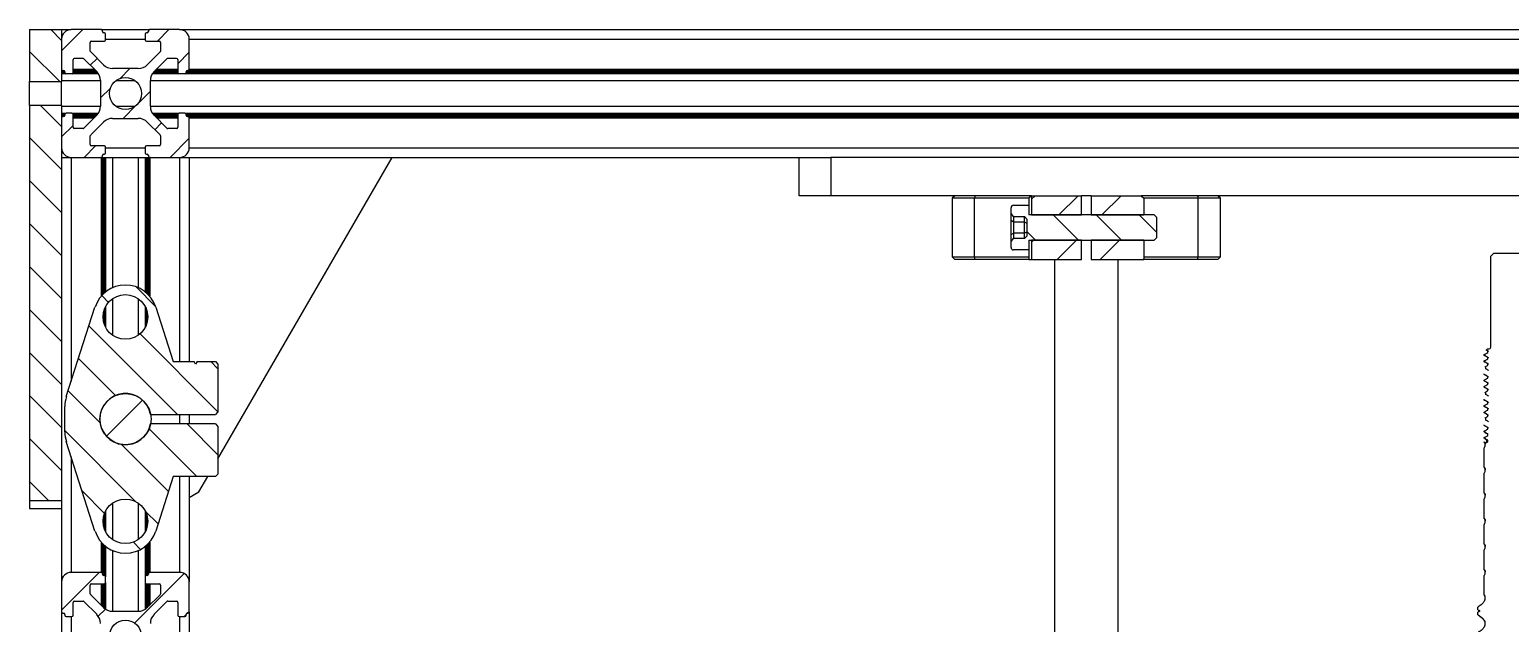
# Model space of a CAD drawing. Header units: millimetres. Extents: x 15 to 1184, y 5 to 1288.
# Drawn here: x 218.4 to 373, y 1226.1 to 1288.1 of the extents above; entities that cross this region are included whole.
import ezdxf

# ---------------------------------------------------------------- set-up
doc = ezdxf.new("R2010")
doc.units = ezdxf.units.MM

msp = doc.modelspace()

# ---------------------------------------------------------------- hatches: boundary and pattern name
at = {"linetype": 'Continuous', "lineweight": 18}
h = msp.add_hatch(dxfattribs=at)
h.set_pattern_fill('ANSI31', angle=90, style=0)
h.paths.add_polyline_path([(221.71, 1288.1), (218.38, 1288.1), (218.38, 1282.68), (221.71, 1282.68)], flags=0)
h = msp.add_hatch(dxfattribs=at)
h.set_pattern_fill('ANSI31', style=0)
edge = h.paths.add_edge_path(flags=0)
edge.add_line((233.71, 1277.76), (232.8, 1277.76))
edge.add_arc((232.8, 1277.9), 0.133, 225, 270, ccw=False)
edge.add_line((232.71, 1277.8), (231.37, 1279.15))
edge.add_arc((232.31, 1280.09), 1.33, 180, 225, ccw=False)
edge.add_line((230.98, 1280.09), (230.98, 1282.77))
edge.add_arc((232.31, 1282.77), 1.33, 135, 180, ccw=False)
edge.add_line((231.37, 1283.71), (232.71, 1285.06))
edge.add_arc((232.8, 1284.96), 0.133, 90, 135, ccw=False)
edge.add_line((232.8, 1285.1), (233.71, 1285.1))
edge.add_arc((233.71, 1284.96), 0.133, 0, 90, ccw=False)
edge.add_line((233.84, 1284.96), (233.84, 1283.63))
edge.add_arc((233.98, 1283.63), 0.133, 180, 270)
edge.add_line((233.98, 1283.5), (234.58, 1283.5))
edge.add_arc((234.58, 1283.63), 0.133, 270, 360)
edge.add_line((234.71, 1283.63), (234.71, 1283.7))
edge.add_arc((234.84, 1283.7), 0.133, 90, 180, ccw=False)
edge.add_line((234.84, 1283.83), (234.91, 1283.83))
edge.add_arc((234.91, 1283.96), 0.133, 270, 360)
edge.add_line((235.04, 1283.96), (235.04, 1287.1))
edge.add_arc((234.04, 1287.1), 1, 0, 90)
edge.add_line((234.04, 1288.1), (230.91, 1288.1))
edge.add_arc((230.91, 1287.96), 0.133, 90, 180)
edge.add_line((230.78, 1287.96), (230.78, 1287.9))
edge.add_arc((230.64, 1287.9), 0.133, 270, 360, ccw=False)
edge.add_line((230.64, 1287.76), (230.58, 1287.76))
edge.add_arc((230.58, 1287.63), 0.133, 90, 180)
edge.add_line((230.44, 1287.63), (230.44, 1287.03))
edge.add_arc((230.58, 1287.03), 0.133, 180, 270)
edge.add_line((230.58, 1286.9), (231.91, 1286.9))
edge.add_arc((231.91, 1286.76), 0.133, 0, 90, ccw=False)
edge.add_line((232.04, 1286.76), (232.04, 1285.86))
edge.add_arc((231.91, 1285.86), 0.133, 315, 360, ccw=False)
edge.add_line((232, 1285.76), (230.66, 1284.42))
edge.add_arc((229.72, 1285.36), 1.33, 270, 315, ccw=False)
edge.add_line((229.72, 1284.03), (227.03, 1284.03))
edge.add_arc((227.03, 1285.36), 1.33, 225, 270, ccw=False)
edge.add_line((226.09, 1284.42), (224.75, 1285.76))
edge.add_arc((224.84, 1285.86), 0.133, 180, 225, ccw=False)
edge.add_line((224.71, 1285.86), (224.71, 1286.76))
edge.add_arc((224.84, 1286.76), 0.133, 90, 180, ccw=False)
edge.add_line((224.84, 1286.9), (226.18, 1286.9))
edge.add_arc((226.18, 1287.03), 0.133, 270, 360)
edge.add_line((226.31, 1287.03), (226.31, 1287.63))
edge.add_arc((226.18, 1287.63), 0.133, 0, 90)
edge.add_line((226.18, 1287.76), (226.11, 1287.76))
edge.add_arc((226.11, 1287.9), 0.133, 180, 270, ccw=False)
edge.add_line((225.98, 1287.9), (225.98, 1287.96))
edge.add_arc((225.84, 1287.96), 0.133, 0, 90)
edge.add_line((225.84, 1288.1), (222.71, 1288.1))
edge.add_arc((222.71, 1287.1), 1, 90, 180)
edge.add_line((221.71, 1287.1), (221.71, 1283.96))
edge.add_arc((221.84, 1283.96), 0.133, 180, 270)
edge.add_line((221.84, 1283.83), (221.91, 1283.83))
edge.add_arc((221.91, 1283.7), 0.133, 0, 90, ccw=False)
edge.add_line((222.04, 1283.7), (222.04, 1283.63))
edge.add_arc((222.18, 1283.63), 0.133, 180, 270)
edge.add_line((222.18, 1283.5), (222.78, 1283.5))
edge.add_arc((222.78, 1283.63), 0.133, 270, 360)
edge.add_line((222.91, 1283.63), (222.91, 1284.96))
edge.add_arc((223.04, 1284.96), 0.133, 90, 180, ccw=False)
edge.add_line((223.04, 1285.1), (223.95, 1285.1))
edge.add_arc((223.95, 1284.96), 0.133, 45, 90, ccw=False)
edge.add_line((224.04, 1285.06), (225.38, 1283.71))
edge.add_arc((224.44, 1282.77), 1.33, 0, 45, ccw=False)
edge.add_line((225.78, 1282.77), (225.78, 1280.09))
edge.add_arc((224.44, 1280.09), 1.33, 315, 360, ccw=False)
edge.add_line((225.38, 1279.15), (224.04, 1277.8))
edge.add_arc((223.95, 1277.9), 0.133, 270, 315, ccw=False)
edge.add_line((223.95, 1277.76), (223.04, 1277.76))
edge.add_arc((223.04, 1277.9), 0.133, 180, 270, ccw=False)
edge.add_line((222.91, 1277.9), (222.91, 1279.23))
edge.add_arc((222.78, 1279.23), 0.133, 0, 90)
edge.add_line((222.78, 1279.36), (222.18, 1279.36))
edge.add_arc((222.18, 1279.23), 0.133, 90, 180)
edge.add_line((222.04, 1279.23), (222.04, 1279.16))
edge.add_arc((221.91, 1279.16), 0.133, 270, 360, ccw=False)
edge.add_line((221.91, 1279.03), (221.84, 1279.03))
edge.add_arc((221.84, 1278.9), 0.133, 90, 180)
edge.add_line((221.71, 1278.9), (221.71, 1275.76))
edge.add_arc((222.71, 1275.76), 1, 180, 270)
edge.add_line((222.71, 1274.76), (225.84, 1274.76))
edge.add_arc((225.84, 1274.9), 0.133, 270, 360)
edge.add_line((225.98, 1274.9), (225.98, 1274.96))
edge.add_arc((226.11, 1274.96), 0.133, 90, 180, ccw=False)
edge.add_line((226.11, 1275.1), (226.18, 1275.1))
edge.add_arc((226.18, 1275.23), 0.133, 270, 360)
edge.add_line((226.31, 1275.23), (226.31, 1275.83))
edge.add_arc((226.18, 1275.83), 0.133, 0, 90)
edge.add_line((226.18, 1275.96), (224.84, 1275.96))
edge.add_arc((224.84, 1276.1), 0.133, 180, 270, ccw=False)
edge.add_line((224.71, 1276.1), (224.71, 1277))
edge.add_arc((224.84, 1277), 0.133, 135, 180, ccw=False)
edge.add_line((224.75, 1277.1), (226.09, 1278.44))
edge.add_arc((227.03, 1277.5), 1.33, 90, 135, ccw=False)
edge.add_line((227.03, 1278.83), (229.72, 1278.83))
edge.add_arc((229.72, 1277.5), 1.33, 45, 90, ccw=False)
edge.add_line((230.66, 1278.44), (232, 1277.1))
edge.add_arc((231.91, 1277), 0.133, 0, 45, ccw=False)
edge.add_line((232.04, 1277), (232.04, 1276.1))
edge.add_arc((231.91, 1276.1), 0.133, 270, 360, ccw=False)
edge.add_line((231.91, 1275.96), (230.58, 1275.96))
edge.add_arc((230.58, 1275.83), 0.133, 90, 180)
edge.add_line((230.44, 1275.83), (230.44, 1275.23))
edge.add_arc((230.58, 1275.23), 0.133, 180, 270)
edge.add_line((230.58, 1275.1), (230.64, 1275.1))
edge.add_arc((230.64, 1274.96), 0.133, 0, 90, ccw=False)
edge.add_line((230.78, 1274.96), (230.78, 1274.9))
edge.add_arc((230.91, 1274.9), 0.133, 180, 270)
edge.add_line((230.91, 1274.76), (234.04, 1274.76))
edge.add_arc((234.04, 1275.76), 1, 270, 360)
edge.add_line((235.04, 1275.76), (235.04, 1278.9))
edge.add_arc((234.91, 1278.9), 0.133, 0, 90)
edge.add_line((234.91, 1279.03), (234.84, 1279.03))
edge.add_arc((234.84, 1279.16), 0.133, 180, 270, ccw=False)
edge.add_line((234.71, 1279.16), (234.71, 1279.23))
edge.add_arc((234.58, 1279.23), 0.133, 0, 90)
edge.add_line((234.58, 1279.36), (233.98, 1279.36))
edge.add_arc((233.98, 1279.23), 0.133, 90, 180)
edge.add_line((233.84, 1279.23), (233.84, 1277.9))
edge.add_arc((233.71, 1277.9), 0.133, 270, 360, ccw=False)
edge = h.paths.add_edge_path(flags=0)
edge.add_arc((228.38, 1281.43), 1.67, 0, 360)
h = msp.add_hatch(dxfattribs=at)
h.set_pattern_fill('ANSI31', angle=90, style=0)
h.paths.add_polyline_path([(218.38, 1238.91), (221.71, 1238.91), (221.71, 1280.18), (218.38, 1280.18)], flags=0)
h = msp.add_hatch(dxfattribs=at)
h.set_pattern_fill('ANSI31', angle=90, style=0)
edge = h.paths.add_edge_path(flags=0)
edge.add_line((320.84, 1268.89), (321.1, 1268.58))
edge.add_line((321.1, 1268.58), (322.25, 1268.58))
edge.add_line((322.25, 1268.58), (322.51, 1268.28))
edge.add_line((322.51, 1268.28), (322.51, 1266.58))
edge.add_line((322.51, 1266.58), (322.25, 1266.28))
edge.add_line((322.25, 1266.28), (321.1, 1266.28))
edge.add_line((321.1, 1266.28), (320.84, 1265.98))
edge.add_line((320.84, 1265.98), (320.84, 1265.36))
edge.add_arc((321.11, 1265.36), 0.267, 180, 270)
edge.add_line((321.11, 1265.1), (322.71, 1265.1))
edge.add_line((322.71, 1265.1), (322.71, 1266.1))
edge.add_line((322.71, 1266.1), (335.78, 1266.1))
edge.add_line((335.78, 1266.1), (336.04, 1266.36))
edge.add_line((336.04, 1266.36), (336.04, 1268.5))
edge.add_line((336.04, 1268.5), (335.78, 1268.76))
edge.add_line((335.78, 1268.76), (322.71, 1268.76))
edge.add_line((322.71, 1268.76), (322.71, 1269.76))
edge.add_line((322.71, 1269.76), (321.11, 1269.76))
edge.add_arc((321.11, 1269.5), 0.267, 90, 180)
edge.add_line((320.84, 1269.5), (320.84, 1268.89))
h = msp.add_hatch(dxfattribs=at)
h.set_pattern_fill('ANSI31', style=0)
h.paths.add_polyline_path([(322.98, 1268.76), (328.21, 1268.76), (328.21, 1270.76), (322.98, 1270.76)], flags=0)
h = msp.add_hatch(dxfattribs=at)
h.set_pattern_fill('ANSI31', style=0)
h.paths.add_polyline_path([(334.44, 1270.76), (329.21, 1270.76), (329.21, 1268.76), (334.71, 1268.76), (334.71, 1270.5)], flags=0)
h = msp.add_hatch(dxfattribs=at)
h.set_pattern_fill('ANSI31', style=0)
h.paths.add_polyline_path([(322.98, 1264.1), (328.21, 1264.1), (328.21, 1266.1), (322.98, 1266.1)], flags=0)
h = msp.add_hatch(dxfattribs=at)
h.set_pattern_fill('ANSI31', style=0)
h.paths.add_polyline_path([(334.71, 1264.1), (334.71, 1266.1), (329.21, 1266.1), (329.21, 1264.1)], flags=0)
h = msp.add_hatch(dxfattribs=at)
h.set_pattern_fill('ANSI31', angle=90, style=0)
edge = h.paths.add_edge_path(flags=0)
edge.add_arc((225.38, 1246.1), 3.33, 180, 197.8071)
edge.add_line((222.2, 1245.08), (225.2, 1235.74))
edge.add_arc((228.38, 1236.76), 3.33, 197.8071, 342.1929)
edge.add_line((231.55, 1235.74), (233.38, 1241.43))
edge.add_line((233.38, 1241.43), (237.78, 1241.43))
edge.add_line((237.78, 1241.43), (238.04, 1241.7))
edge.add_line((238.04, 1241.7), (238.04, 1246.66))
edge.add_line((238.04, 1246.66), (237.78, 1246.93))
edge.add_line((237.78, 1246.93), (230.99, 1246.93))
edge.add_arc((228.38, 1247.43), 2.67, 10.8069, 349.1931, ccw=False)
edge.add_line((230.99, 1247.93), (237.78, 1247.93))
edge.add_line((237.78, 1247.93), (238.04, 1248.2))
edge.add_line((238.04, 1248.2), (238.04, 1253.16))
edge.add_line((238.04, 1253.16), (237.78, 1253.43))
edge.add_line((237.78, 1253.43), (235.86, 1253.43))
edge.add_line((235.86, 1253.43), (235.71, 1253.16))
edge.add_line((235.71, 1253.16), (235.55, 1253.43))
edge.add_line((235.55, 1253.43), (233.38, 1253.43))
edge.add_line((233.38, 1253.43), (231.55, 1259.12))
edge.add_arc((228.38, 1258.1), 3.33, 17.8071, 162.1929)
edge.add_line((225.2, 1259.12), (222.2, 1249.78))
edge.add_arc((225.38, 1248.76), 3.33, 162.1929, 180)
edge.add_line((222.04, 1248.76), (222.04, 1246.1))
edge = h.paths.add_edge_path(flags=0)
edge.add_arc((228.38, 1258.1), 2.33, 0, 360)
edge = h.paths.add_edge_path(flags=0)
edge.add_arc((228.38, 1236.76), 2.33, 0, 360)
h = msp.add_hatch(dxfattribs=at)
h.set_pattern_fill('ANSI31', style=0)
edge = h.paths.add_edge_path(flags=0)
edge.add_arc((228.38, 1247.43), 2.67, 0, 360)
h = msp.add_hatch(dxfattribs=at)
h.set_pattern_fill('ANSI32', angle=3e-322, style=0)
edge = h.paths.add_edge_path(flags=0)
edge.add_line((370.25, 1245.05), (370.25, 1245.04))
edge.add_spline(control_points=[(370.25, 1245.04), (370.28, 1244.99), (370.29, 1244.95), (370.3, 1244.9)], knot_values=[0, 0, 0, 0, 0.000221, 0.000221, 0.000221, 0.000221], weights=[1, 1, 1, 1], degree=3, periodic=0)
edge.add_spline(control_points=[(370.3, 1244.9), (370.3, 1244.92), (370.29, 1244.95), (370.28, 1244.97), (370.28, 1244.99), (370.27, 1245), (370.27, 1245.02), (370.26, 1245.03), (370.26, 1245.04), (370.25, 1245.05)], knot_values=[0.000027, 0.000027, 0.000027, 0.000027, 0.000141, 0.000141, 0.000141, 0.000212, 0.000212, 0.000212, 0.000265, 0.000265, 0.000265, 0.000265], weights=[1, 1, 1, 1, 1, 1, 1, 1, 1, 1], degree=3, periodic=0)
h = msp.add_hatch(dxfattribs=at)
h.set_pattern_fill('ANSI31', style=0)
edge = h.paths.add_edge_path(flags=0)
edge.add_arc((232.8, 1228.3), 0.133, 90, 135, ccw=False)
edge.add_line((232.8, 1228.43), (233.71, 1228.43))
edge.add_arc((233.71, 1228.3), 0.133, 0, 90, ccw=False)
edge.add_line((233.84, 1228.3), (233.84, 1226.96))
edge.add_arc((233.98, 1226.96), 0.133, 180, 270)
edge.add_line((233.98, 1226.83), (234.58, 1226.83))
edge.add_arc((234.58, 1226.96), 0.133, 270, 360)
edge.add_line((234.71, 1226.96), (234.71, 1227.03))
edge.add_arc((234.84, 1227.03), 0.133, 90, 180, ccw=False)
edge.add_line((234.84, 1227.16), (234.91, 1227.16))
edge.add_arc((234.91, 1227.3), 0.133, 270, 360)
edge.add_line((235.04, 1227.3), (235.04, 1230.43))
edge.add_arc((234.04, 1230.43), 1, 0, 90)
edge.add_line((234.04, 1231.43), (230.91, 1231.43))
edge.add_arc((230.91, 1231.3), 0.133, 90, 180)
edge.add_line((230.78, 1231.3), (230.78, 1231.23))
edge.add_arc((230.64, 1231.23), 0.133, 270, 360, ccw=False)
edge.add_line((230.64, 1231.1), (230.58, 1231.1))
edge.add_arc((230.58, 1230.96), 0.133, 90, 180)
edge.add_line((230.44, 1230.96), (230.44, 1230.36))
edge.add_arc((230.58, 1230.36), 0.133, 180, 270)
edge.add_line((230.58, 1230.23), (231.91, 1230.23))
edge.add_arc((231.91, 1230.1), 0.133, 0, 90, ccw=False)
edge.add_line((232.04, 1230.1), (232.04, 1229.19))
edge.add_arc((231.91, 1229.19), 0.133, 315, 360, ccw=False)
edge.add_line((232, 1229.1), (230.66, 1227.75))
edge.add_arc((229.72, 1228.7), 1.33, 270, 315, ccw=False)
edge.add_line((229.72, 1227.36), (227.03, 1227.36))
edge.add_arc((227.03, 1228.7), 1.33, 225, 270, ccw=False)
edge.add_line((226.09, 1227.75), (224.75, 1229.1))
edge.add_arc((224.84, 1229.19), 0.133, 180, 225, ccw=False)
edge.add_line((224.71, 1229.19), (224.71, 1230.1))
edge.add_arc((224.84, 1230.1), 0.133, 90, 180, ccw=False)
edge.add_line((224.84, 1230.23), (226.18, 1230.23))
edge.add_arc((226.18, 1230.36), 0.133, 270, 360)
edge.add_line((226.31, 1230.36), (226.31, 1230.96))
edge.add_arc((226.18, 1230.96), 0.133, 0, 90)
edge.add_line((226.18, 1231.1), (226.11, 1231.1))
edge.add_arc((226.11, 1231.23), 0.133, 180, 270, ccw=False)
edge.add_line((225.98, 1231.23), (225.98, 1231.3))
edge.add_arc((225.84, 1231.3), 0.133, 0, 90)
edge.add_line((225.84, 1231.43), (222.71, 1231.43))
edge.add_arc((222.71, 1230.43), 1, 90, 180)
edge.add_line((221.71, 1230.43), (221.71, 1227.3))
edge.add_arc((221.84, 1227.3), 0.133, 180, 270)
edge.add_line((221.84, 1227.16), (221.91, 1227.16))
edge.add_arc((221.91, 1227.03), 0.133, 0, 90, ccw=False)
edge.add_line((222.04, 1227.03), (222.04, 1226.96))
edge.add_arc((222.18, 1226.96), 0.133, 180, 270)
edge.add_line((222.18, 1226.83), (222.78, 1226.83))
edge.add_arc((222.78, 1226.96), 0.133, 270, 360)
edge.add_line((222.91, 1226.96), (222.91, 1228.3))
edge.add_arc((223.04, 1228.3), 0.133, 90, 180, ccw=False)
edge.add_line((223.04, 1228.43), (223.95, 1228.43))
edge.add_arc((223.95, 1228.3), 0.133, 45, 90, ccw=False)
edge.add_line((224.04, 1228.39), (225.38, 1227.05))
edge.add_arc((224.44, 1226.1), 1.33, 0, 45, ccw=False)
edge.add_line((225.78, 1226.1), (225.78, 1223.42))
edge.add_arc((224.44, 1223.42), 1.33, 315, 360, ccw=False)
edge.add_line((225.38, 1222.48), (224.04, 1221.14))
edge.add_arc((223.95, 1221.23), 0.133, 270, 315, ccw=False)
edge.add_line((223.95, 1221.1), (223.04, 1221.1))
edge.add_arc((223.04, 1221.23), 0.133, 180, 270, ccw=False)
edge.add_line((222.91, 1221.23), (222.91, 1222.56))
edge.add_arc((222.78, 1222.56), 0.133, 0, 90)
edge.add_line((222.78, 1222.7), (222.18, 1222.7))
edge.add_arc((222.18, 1222.56), 0.133, 90, 180)
edge.add_line((222.04, 1222.56), (222.04, 1222.5))
edge.add_arc((221.91, 1222.5), 0.133, 270, 360, ccw=False)
edge.add_line((221.91, 1222.36), (221.84, 1222.36))
edge.add_arc((221.84, 1222.23), 0.133, 90, 180)
edge.add_line((221.71, 1222.23), (221.71, 1219.1))
edge.add_arc((222.71, 1219.1), 1, 180, 270)
edge.add_line((222.71, 1218.1), (225.84, 1218.1))
edge.add_arc((225.84, 1218.23), 0.133, 270, 360)
edge.add_line((225.98, 1218.23), (225.98, 1218.3))
edge.add_arc((226.11, 1218.3), 0.133, 90, 180, ccw=False)
edge.add_line((226.11, 1218.43), (226.18, 1218.43))
edge.add_arc((226.18, 1218.56), 0.133, 270, 360)
edge.add_line((226.31, 1218.56), (226.31, 1219.16))
edge.add_arc((226.18, 1219.16), 0.133, 0, 90)
edge.add_line((226.18, 1219.3), (224.84, 1219.3))
edge.add_arc((224.84, 1219.43), 0.133, 180, 270, ccw=False)
edge.add_line((224.71, 1219.43), (224.71, 1220.33))
edge.add_arc((224.84, 1220.33), 0.133, 135, 180, ccw=False)
edge.add_line((224.75, 1220.43), (226.09, 1221.77))
edge.add_arc((227.03, 1220.83), 1.33, 90, 135, ccw=False)
edge.add_line((227.03, 1222.16), (229.72, 1222.16))
edge.add_arc((229.72, 1220.83), 1.33, 45, 90, ccw=False)
edge.add_line((230.66, 1221.77), (232, 1220.43))
edge.add_arc((231.91, 1220.33), 0.133, 0, 45, ccw=False)
edge.add_line((232.04, 1220.33), (232.04, 1219.43))
edge.add_arc((231.91, 1219.43), 0.133, 270, 360, ccw=False)
edge.add_line((231.91, 1219.3), (230.58, 1219.3))
edge.add_arc((230.58, 1219.16), 0.133, 90, 180)
edge.add_line((230.44, 1219.16), (230.44, 1218.56))
edge.add_arc((230.58, 1218.56), 0.133, 180, 270)
edge.add_line((230.58, 1218.43), (230.64, 1218.43))
edge.add_arc((230.64, 1218.3), 0.133, 0, 90, ccw=False)
edge.add_line((230.78, 1218.3), (230.78, 1218.23))
edge.add_arc((230.91, 1218.23), 0.133, 180, 270)
edge.add_line((230.91, 1218.1), (234.04, 1218.1))
edge.add_arc((234.04, 1219.1), 1, 270, 360)
edge.add_line((235.04, 1219.1), (235.04, 1222.23))
edge.add_arc((234.91, 1222.23), 0.133, 0, 90)
edge.add_line((234.91, 1222.36), (234.84, 1222.36))
edge.add_arc((234.84, 1222.5), 0.133, 180, 270, ccw=False)
edge.add_line((234.71, 1222.5), (234.71, 1222.56))
edge.add_arc((234.58, 1222.56), 0.133, 0, 90)
edge.add_line((234.58, 1222.7), (233.98, 1222.7))
edge.add_arc((233.98, 1222.56), 0.133, 90, 180)
edge.add_line((233.84, 1222.56), (233.84, 1221.23))
edge.add_arc((233.71, 1221.23), 0.133, 270, 360, ccw=False)
edge.add_line((233.71, 1221.1), (232.8, 1221.1))
edge.add_arc((232.8, 1221.23), 0.133, 225, 270, ccw=False)
edge.add_line((232.71, 1221.14), (231.37, 1222.48))
edge.add_arc((232.31, 1223.42), 1.33, 180, 225, ccw=False)
edge.add_line((230.98, 1223.42), (230.98, 1226.1))
edge.add_arc((232.31, 1226.1), 1.33, 135, 180, ccw=False)
edge.add_line((231.37, 1227.05), (232.71, 1228.39))
edge = h.paths.add_edge_path(flags=0)
edge.add_arc((228.38, 1224.76), 1.67, 0, 360)

# ---------------------------------------------------------------- linework, layer by layer
at = {"color": 7, "linetype": 'Continuous', "lineweight": 25}
for p, q in [((218.38, 1288.1), (221.71, 1288.1)), ((218.38, 1288.1), (218.38, 1282.68)), ((221.71, 1288.1), (221.71, 1282.68)), ((221.71, 1288.1), (222.71, 1288.1)), ((225.84, 1288.1), (222.71, 1288.1)), ((225.84, 1288.1), (230.91, 1288.1)), ((225.98, 1287.9), (225.98, 1287.96)), ((230.78, 1287.96), (230.78, 1287.9)), ((234.04, 1288.1), (230.91, 1288.1)), ((234.04, 1288.1), (513.38, 1288.1)), ((221.71, 1287.1), (221.71, 1283.96)), ((224.71, 1285.86), (224.71, 1286.76)), ((224.84, 1286.9), (226.18, 1286.9)), ((226.18, 1287.76), (226.11, 1287.76)), ((226.31, 1287.03), (226.31, 1287.63)), ((230.44, 1287.63), (230.44, 1287.03)), ((230.64, 1287.76), (230.58, 1287.76)), ((230.58, 1286.9), (231.91, 1286.9)), ((232.04, 1286.76), (232.04, 1285.86)), ((235.04, 1283.96), (235.04, 1287.1)), ((222.91, 1283.63), (222.91, 1284.96)), ((223.04, 1285.1), (223.95, 1285.1)), ((224.04, 1285.06), (225.38, 1283.71)), ((226.09, 1284.42), (224.75, 1285.76)), ((232, 1285.76), (230.66, 1284.42)), ((231.37, 1283.71), (232.71, 1285.06)), ((232.8, 1285.1), (233.71, 1285.1)), ((233.84, 1284.96), (233.84, 1283.63)), ((221.71, 1283.83), (221.84, 1283.83)), ((221.71, 1283.5), (222.18, 1283.5)), ((221.84, 1283.83), (221.91, 1283.83)), ((222.04, 1283.7), (222.04, 1283.63)), ((222.18, 1283.5), (222.78, 1283.5)), ((222.78, 1283.5), (225.56, 1283.5)), ((222.91, 1283.83), (225.27, 1283.83)), ((229.72, 1284.03), (227.03, 1284.03)), ((231.19, 1283.5), (233.98, 1283.5)), ((231.48, 1283.83), (233.84, 1283.83)), ((233.98, 1283.5), (234.58, 1283.5)), ((234.58, 1283.5), (512.84, 1283.5)), ((234.71, 1283.63), (234.71, 1283.7)), ((234.84, 1283.83), (234.91, 1283.83)), ((234.91, 1283.83), (512.51, 1283.83)), ((218.38, 1282.68), (221.71, 1282.68)), ((218.38, 1280.18), (218.38, 1282.68)), ((221.71, 1280.18), (221.71, 1282.68)), ((225.78, 1282.77), (225.78, 1280.09)), ((230.98, 1280.09), (230.98, 1282.77)), ((221.71, 1280.18), (218.38, 1280.18)), ((218.38, 1280.18), (218.38, 1238.91)), ((221.71, 1280.18), (221.71, 1238.91)), ((221.71, 1279.36), (222.18, 1279.36)), ((221.71, 1279.03), (221.84, 1279.03)), ((221.71, 1278.9), (221.71, 1275.76)), ((221.91, 1279.03), (221.84, 1279.03)), ((222.04, 1279.23), (222.04, 1279.16)), ((222.78, 1279.36), (222.18, 1279.36)), ((222.78, 1279.36), (225.56, 1279.36)), ((222.91, 1277.9), (222.91, 1279.23)), ((222.91, 1279.03), (225.27, 1279.03)), ((225.38, 1279.15), (224.04, 1277.8)), ((227.03, 1278.83), (229.72, 1278.83)), ((231.19, 1279.36), (233.98, 1279.36)), ((232.71, 1277.8), (231.37, 1279.15)), ((231.48, 1279.03), (233.84, 1279.03)), ((233.84, 1279.23), (233.84, 1277.9)), ((234.58, 1279.36), (233.98, 1279.36)), ((234.58, 1279.36), (512.84, 1279.36)), ((234.71, 1279.16), (234.71, 1279.23)), ((234.91, 1279.03), (234.84, 1279.03)), ((234.91, 1279.03), (512.51, 1279.03)), ((235.04, 1275.76), (235.04, 1278.9)), ((223.95, 1277.76), (223.04, 1277.76)), ((224.71, 1276.1), (224.71, 1277)), ((224.75, 1277.1), (226.09, 1278.44)), ((230.66, 1278.44), (232, 1277.1)), ((232.04, 1277), (232.04, 1276.1)), ((233.71, 1277.76), (232.8, 1277.76)), ((226.18, 1275.96), (224.84, 1275.96)), ((226.31, 1275.23), (226.31, 1275.83)), ((230.44, 1275.83), (230.44, 1275.23)), ((231.91, 1275.96), (230.58, 1275.96)), ((221.71, 1274.76), (222.71, 1274.76)), ((222.71, 1274.76), (225.84, 1274.76)), ((225.84, 1274.76), (225.98, 1274.76)), ((225.98, 1274.9), (225.98, 1274.96)), ((225.98, 1274.76), (225.98, 1260.41)), ((225.98, 1274.76), (226.11, 1274.76)), ((226.11, 1275.1), (226.18, 1275.1)), ((226.11, 1274.76), (226.18, 1274.76)), ((226.18, 1274.76), (226.31, 1274.76)), ((226.31, 1274.76), (226.31, 1260.71)), ((226.31, 1274.76), (230.44, 1274.76)), ((230.44, 1274.76), (230.44, 1260.71)), ((230.44, 1274.76), (230.58, 1274.76)), ((230.58, 1275.1), (230.64, 1275.1)), ((230.58, 1274.76), (230.64, 1274.76)), ((230.64, 1274.76), (230.78, 1274.76)), ((230.78, 1274.96), (230.78, 1274.9)), ((230.78, 1274.76), (230.78, 1260.41)), ((230.78, 1274.76), (230.91, 1274.76)), ((230.91, 1274.76), (234.04, 1274.76)), ((234.04, 1274.76), (235.04, 1274.76)), ((235.04, 1274.76), (235.04, 1253.43)), ((235.04, 1274.76), (301.04, 1274.76)), ((238.04, 1243.29), (256.21, 1274.76)), ((298.71, 1270.76), (298.71, 1274.76)), ((301.04, 1274.76), (302.04, 1274.76)), ((302.04, 1274.76), (302.04, 1270.76)), ((445.38, 1274.76), (302.04, 1274.76)), ((302.04, 1270.76), (298.71, 1270.76)), ((322.98, 1270.76), (302.04, 1270.76)), ((314.98, 1270.76), (314.71, 1270.5)), ((314.71, 1270.5), (314.71, 1264.36)), ((317.02, 1270.5), (314.71, 1270.5)), ((317.1, 1270.76), (317.02, 1270.5)), ((322.71, 1270.5), (317.02, 1270.5)), ((317.02, 1264.36), (317.02, 1270.5)), ((320.84, 1268.89), (320.84, 1269.5)), ((321.11, 1269.76), (322.71, 1269.76)), ((322.98, 1270.76), (322.71, 1270.5)), ((322.71, 1270.5), (322.71, 1269.76)), ((322.71, 1269.76), (322.71, 1268.76)), ((322.98, 1270.76), (322.98, 1268.76)), ((322.98, 1270.76), (328.21, 1270.76)), ((328.21, 1268.76), (328.21, 1270.76)), ((329.21, 1270.76), (328.21, 1270.76)), ((329.21, 1270.76), (329.21, 1268.76)), ((329.21, 1270.76), (334.44, 1270.76)), ((334.44, 1270.76), (334.71, 1270.5)), ((412.98, 1270.76), (334.44, 1270.76)), ((334.71, 1270.5), (334.71, 1268.76)), ((340.39, 1270.5), (334.71, 1270.5)), ((340.31, 1270.76), (340.39, 1270.5)), ((340.39, 1264.36), (340.39, 1270.5)), ((342.71, 1270.5), (340.39, 1270.5)), ((342.71, 1270.5), (342.44, 1270.76)), ((342.71, 1264.36), (342.71, 1270.5)), ((321.1, 1268.58), (320.84, 1268.89)), ((320.84, 1268.16), (320.84, 1268.89)), ((321.1, 1268.01), (320.84, 1268.16)), ((320.84, 1266.7), (320.84, 1268.16)), ((321.1, 1268.58), (322.25, 1268.58)), ((321.1, 1268.58), (321.1, 1268.01)), ((322.25, 1268.01), (321.1, 1268.01)), ((321.1, 1268.01), (321.1, 1266.85)), ((322.25, 1268.58), (322.51, 1268.28)), ((322.25, 1268.01), (322.25, 1268.58)), ((322.51, 1267.86), (322.25, 1268.01)), ((322.25, 1266.85), (322.25, 1268.01)), ((322.51, 1266.58), (322.51, 1268.28)), ((335.78, 1268.76), (322.71, 1268.76)), ((322.98, 1268.76), (328.21, 1268.76)), ((329.21, 1268.76), (334.71, 1268.76)), ((335.78, 1268.76), (336.04, 1268.5)), ((336.04, 1268.5), (336.04, 1266.36)), ((320.84, 1266.7), (321.1, 1266.85)), ((320.84, 1265.98), (320.84, 1266.7)), ((320.84, 1265.98), (321.1, 1266.28)), ((321.1, 1266.85), (321.1, 1266.28)), ((322.25, 1266.85), (321.1, 1266.85)), ((322.25, 1266.28), (321.1, 1266.28)), ((322.51, 1267), (322.25, 1266.85)), ((322.25, 1266.28), (322.25, 1266.85)), ((322.51, 1266.58), (322.25, 1266.28)), ((336.04, 1266.36), (335.78, 1266.1)), ((320.84, 1265.36), (320.84, 1265.98)), ((322.71, 1265.1), (321.11, 1265.1)), ((322.71, 1266.1), (335.78, 1266.1)), ((322.71, 1266.1), (322.71, 1265.1)), ((322.71, 1265.1), (322.71, 1264.1)), ((328.21, 1266.1), (322.98, 1266.1)), ((322.98, 1266.1), (322.98, 1264.1)), ((328.21, 1264.1), (328.21, 1266.1)), ((334.71, 1266.1), (329.21, 1266.1)), ((329.21, 1266.1), (329.21, 1264.1)), ((334.71, 1266.1), (334.71, 1264.1)), ((370.92, 1264.43), (371.25, 1264.76)), ((371.25, 1264.76), (375.92, 1264.76)), ((314.71, 1264.36), (314.98, 1264.1)), ((314.71, 1264.36), (317.02, 1264.36)), ((317.1, 1264.1), (314.98, 1264.1)), ((317.02, 1264.36), (322.71, 1264.36)), ((317.1, 1264.1), (317.02, 1264.36)), ((322.71, 1264.1), (317.1, 1264.1)), ((322.71, 1264.1), (322.98, 1264.1)), ((322.98, 1264.1), (328.21, 1264.1)), ((325.38, 1264.1), (325.38, 1184.94)), ((329.21, 1264.1), (334.71, 1264.1)), ((332.04, 1184.94), (332.04, 1264.1)), ((334.71, 1264.36), (340.39, 1264.36)), ((340.31, 1264.1), (334.71, 1264.1)), ((340.31, 1264.1), (340.39, 1264.36)), ((342.44, 1264.1), (340.31, 1264.1)), ((340.39, 1264.36), (342.71, 1264.36)), ((342.44, 1264.1), (342.71, 1264.36)), ((370.92, 1254.93), (370.92, 1264.43)), ((222.2, 1249.78), (225.2, 1259.12)), ((226.31, 1259.18), (226.31, 1257.01)), ((230.44, 1259.18), (230.44, 1257.01)), ((231.55, 1259.12), (233.38, 1253.43)), ((370.25, 1254.09), (370.25, 1254.17)), ((370.25, 1254.09), (370.39, 1254.07)), ((370.46, 1254.64), (370.59, 1254.76)), ((370.55, 1254.61), (370.69, 1254.53)), ((370.59, 1254.76), (370.75, 1254.76)), ((370.62, 1254.38), (370.62, 1254.55)), ((370.62, 1253.72), (370.62, 1253.88)), ((233.38, 1253.43), (235.55, 1253.43)), ((235.71, 1253.16), (235.55, 1253.43)), ((235.86, 1253.43), (235.71, 1253.16)), ((235.86, 1253.43), (237.78, 1253.43)), ((237.78, 1253.43), (238.04, 1253.16)), ((238.04, 1253.16), (238.04, 1248.2)), ((370.25, 1253.42), (370.25, 1253.51)), ((370.25, 1253.42), (370.39, 1253.4)), ((370.62, 1253.05), (370.62, 1253.22)), ((370.25, 1252.09), (370.25, 1252.17)), ((370.25, 1252.09), (370.39, 1252.07)), ((370.25, 1251.42), (370.25, 1251.51)), ((370.25, 1251.42), (370.39, 1251.4)), ((370.25, 1250.76), (370.25, 1250.84)), ((370.25, 1250.76), (370.39, 1250.73)), ((370.62, 1251.72), (370.62, 1251.88)), ((370.62, 1251.05), (370.62, 1251.22)), ((370.25, 1249.42), (370.25, 1249.51)), ((370.25, 1249.42), (370.39, 1249.4)), ((370.62, 1250.38), (370.62, 1250.55)), ((370.62, 1249.05), (370.62, 1249.22)), ((222.04, 1246.1), (222.04, 1248.76)), ((230.99, 1247.93), (237.78, 1247.93)), ((235.04, 1247.93), (235.04, 1246.93)), ((238.04, 1248.2), (237.78, 1247.93)), ((370.25, 1248.76), (370.25, 1248.84)), ((370.25, 1248.76), (370.39, 1248.73)), ((370.25, 1248.09), (370.25, 1248.17)), ((370.25, 1248.09), (370.39, 1248.07)), ((370.62, 1248.38), (370.62, 1248.55)), ((370.62, 1247.72), (370.62, 1247.88)), ((237.78, 1246.93), (230.99, 1246.93)), ((237.78, 1246.93), (238.04, 1246.66)), ((238.04, 1246.66), (238.04, 1241.7)), ((370.25, 1246.76), (370.25, 1246.84)), ((370.25, 1246.76), (370.39, 1246.73)), ((370.25, 1246.09), (370.25, 1246.17)), ((370.25, 1246.09), (370.29, 1246.09)), ((370.62, 1246.38), (370.62, 1246.55)), ((225.2, 1235.74), (222.2, 1245.08)), ((370.25, 1245.43), (370.25, 1245.51)), ((370.61, 1245.22), (370.25, 1245.43)), ((370.25, 1245.04), (370.25, 1245.05)), ((370.25, 1245.04), (370.26, 1245.02)), ((370.25, 1245.04), (370.3, 1244.9)), ((370.31, 1244.88), (370.61, 1245.06)), ((370.53, 1245.06), (370.53, 1245.22)), ((370.61, 1245.22), (370.53, 1245.22)), ((370.61, 1245.06), (370.53, 1245.06)), ((370.61, 1245.06), (370.61, 1245.22)), ((370.62, 1245.72), (370.62, 1245.88)), ((370.25, 1242.37), (370.25, 1244.44)), ((233.38, 1241.43), (231.55, 1235.74)), ((237.78, 1241.43), (233.38, 1241.43)), ((235.04, 1241.43), (235.04, 1230.43)), ((236.04, 1239.83), (236.97, 1241.43)), ((238.04, 1241.7), (237.78, 1241.43)), ((370.25, 1239.7), (370.25, 1241.78)), ((221.71, 1238.91), (218.38, 1238.91)), ((218.38, 1238.91), (218.38, 1238.1)), ((221.71, 1238.91), (221.71, 1238.1)), ((235.04, 1239.25), (236.04, 1239.83)), ((370.25, 1237.04), (370.25, 1239.11)), ((218.38, 1238.1), (221.71, 1238.1)), ((221.71, 1238.1), (221.71, 1230.43)), ((226.31, 1237.85), (226.31, 1235.68)), ((230.44, 1237.85), (230.44, 1235.68)), ((370.25, 1234.37), (370.25, 1236.44)), ((225.98, 1234.45), (225.98, 1231.3)), ((226.31, 1234.15), (226.31, 1230.96)), ((230.44, 1234.15), (230.44, 1230.96)), ((230.78, 1234.45), (230.78, 1231.3)), ((370.25, 1231.7), (370.25, 1233.78)), ((225.84, 1231.43), (222.71, 1231.43)), ((225.98, 1231.23), (225.98, 1231.3)), ((226.18, 1231.1), (226.11, 1231.1)), ((226.31, 1230.36), (226.31, 1230.96)), ((230.44, 1230.96), (230.44, 1230.36)), ((230.64, 1231.1), (230.58, 1231.1)), ((230.78, 1231.3), (230.78, 1231.23)), ((234.04, 1231.43), (230.91, 1231.43)), ((370.25, 1229.04), (370.25, 1231.11)), ((221.71, 1230.43), (221.71, 1227.3)), ((224.71, 1229.19), (224.71, 1230.1)), ((226.09, 1227.75), (224.75, 1229.1)), ((224.84, 1230.23), (226.18, 1230.23)), ((225.98, 1230.23), (225.98, 1227.87)), ((226.31, 1230.36), (226.31, 1227.58)), ((230.44, 1230.36), (230.44, 1227.58)), ((230.58, 1230.23), (231.91, 1230.23)), ((232, 1229.1), (230.66, 1227.75)), ((230.78, 1230.23), (230.78, 1227.87)), ((232.04, 1230.1), (232.04, 1229.19)), ((235.04, 1227.3), (235.04, 1230.43)), ((222.91, 1226.96), (222.91, 1228.3)), ((223.04, 1228.43), (223.95, 1228.43)), ((224.04, 1228.39), (225.38, 1227.05)), ((231.37, 1227.05), (232.71, 1228.39)), ((232.8, 1228.43), (233.71, 1228.43)), ((233.84, 1228.3), (233.84, 1226.96)), ((369.59, 1227.52), (369.59, 1227.8)), ((370.25, 1229.04), (370.29, 1229)), ((221.71, 1227.3), (221.71, 1222.23)), ((221.84, 1227.16), (221.91, 1227.16)), ((222.04, 1227.03), (222.04, 1226.96)), ((222.18, 1226.83), (222.78, 1226.83)), ((229.72, 1227.36), (227.03, 1227.36)), ((233.98, 1226.83), (234.58, 1226.83)), ((234.71, 1226.96), (234.71, 1227.03)), ((234.84, 1227.16), (234.91, 1227.16)), ((235.04, 1227.3), (235.04, 1222.23)), ((369.59, 1227.01), (369.59, 1227.28)), ((369.66, 1227.48), (369.77, 1227.42)), ((369.67, 1227.48), (369.77, 1227.42))]:
    msp.add_line(p, q, dxfattribs=at)
at = {"color": 8, "linetype": 'Continuous', "lineweight": 25}
for p, q in [((226.31, 1287.1), (230.44, 1287.1)), ((235.04, 1287.1), (512.38, 1287.1)), ((221.71, 1283.7), (222.04, 1283.7)), ((221.71, 1283.63), (222.04, 1283.63)), ((222.91, 1283.96), (225.13, 1283.96)), ((222.91, 1283.7), (225.4, 1283.7)), ((222.91, 1283.63), (225.46, 1283.63)), ((231.29, 1283.63), (233.84, 1283.63)), ((231.35, 1283.7), (233.84, 1283.7)), ((231.62, 1283.96), (233.84, 1283.96)), ((234.71, 1283.7), (512.71, 1283.7)), ((234.71, 1283.63), (512.71, 1283.63)), ((235.04, 1283.96), (512.38, 1283.96)), ((221.71, 1282.77), (225.78, 1282.77)), ((227.39, 1282.77), (229.37, 1282.77)), ((230.98, 1282.77), (516.44, 1282.77)), ((221.71, 1280.09), (225.78, 1280.09)), ((227.39, 1280.09), (229.37, 1280.09)), ((230.98, 1280.09), (516.44, 1280.09)), ((221.71, 1279.23), (222.04, 1279.23)), ((221.71, 1279.16), (222.04, 1279.16)), ((222.91, 1279.23), (225.46, 1279.23)), ((222.91, 1279.16), (225.4, 1279.16)), ((222.91, 1278.9), (225.13, 1278.9)), ((231.29, 1279.23), (233.84, 1279.23)), ((231.35, 1279.16), (233.84, 1279.16)), ((231.62, 1278.9), (233.84, 1278.9)), ((234.71, 1279.23), (512.71, 1279.23)), ((234.71, 1279.16), (512.71, 1279.16)), ((235.04, 1278.9), (512.38, 1278.9)), ((226.31, 1275.76), (230.44, 1275.76)), ((235.04, 1275.76), (512.38, 1275.76)), ((222.71, 1274.76), (222.71, 1251.35)), ((225.84, 1274.76), (225.84, 1260.26)), ((226.11, 1274.76), (226.11, 1260.54)), ((226.18, 1274.76), (226.18, 1260.6)), ((227.03, 1274.76), (227.03, 1261.15)), ((229.72, 1274.76), (229.72, 1261.15)), ((230.58, 1274.76), (230.58, 1260.6)), ((230.64, 1274.76), (230.64, 1260.54)), ((230.91, 1274.76), (230.91, 1260.26)), ((234.04, 1274.76), (234.04, 1253.43)), ((227.03, 1260.01), (227.03, 1256.19)), ((229.72, 1260.01), (229.72, 1256.19)), ((226.11, 1258.65), (226.11, 1257.54)), ((226.18, 1258.87), (226.18, 1257.32)), ((230.58, 1258.87), (230.58, 1257.32)), ((230.64, 1258.65), (230.64, 1257.54)), ((234.04, 1247.93), (234.04, 1246.93)), ((222.71, 1243.51), (222.71, 1231.43)), ((234.04, 1241.43), (234.04, 1231.43)), ((227.03, 1238.67), (227.03, 1234.85)), ((229.72, 1238.67), (229.72, 1234.85)), ((226.11, 1237.32), (226.11, 1236.21)), ((226.18, 1237.54), (226.18, 1235.99)), ((230.58, 1237.54), (230.58, 1235.99)), ((230.64, 1237.32), (230.64, 1236.21)), ((225.84, 1234.6), (225.84, 1231.43)), ((226.11, 1234.32), (226.11, 1231.1)), ((226.18, 1234.26), (226.18, 1231.1)), ((227.03, 1233.71), (227.03, 1227.36)), ((229.72, 1233.71), (229.72, 1227.36)), ((230.58, 1234.26), (230.58, 1231.1)), ((230.64, 1234.32), (230.64, 1231.1)), ((230.91, 1234.6), (230.91, 1231.43)), ((225.84, 1230.23), (225.84, 1228)), ((226.11, 1230.23), (226.11, 1227.74)), ((226.18, 1230.23), (226.18, 1227.68)), ((230.58, 1230.23), (230.58, 1227.68)), ((230.64, 1230.23), (230.64, 1227.74)), ((230.91, 1230.23), (230.91, 1228)), ((222.71, 1226.83), (222.71, 1222.7)), ((234.04, 1226.83), (234.04, 1222.7))]:
    msp.add_line(p, q, dxfattribs=at)
at = {"color": 7, "linetype": 'Continuous', "lineweight": 25, "flags": 128}
msp.add_lwpolyline([(370.62, 1254.55), (370.52, 1254.6), (370.46, 1254.64)], dxfattribs=at)
at = {"color": 7, "linetype": 'Continuous', "lineweight": 25}
for centre, radius in [((228.38, 1281.43), 1.67), ((228.38, 1258.1), 2.33), ((228.38, 1247.43), 2.67), ((228.38, 1236.76), 2.33), ((228.38, 1224.76), 1.67)]:
    msp.add_circle(centre, radius, dxfattribs=at)
for centre, radius, start, end in [((222.71, 1287.1), 1, 90, 180), ((225.84, 1287.96), 0.133, 0, 90), ((226.11, 1287.9), 0.133, 180, 270), ((230.64, 1287.9), 0.133, 270, 0), ((230.91, 1287.96), 0.133, 90, 180), ((234.04, 1287.1), 1, 0, 90), ((224.84, 1286.76), 0.133, 90, 180), ((226.18, 1287.63), 0.133, 0, 90), ((226.18, 1287.03), 0.133, 270, 0), ((230.58, 1287.63), 0.133, 90, 180), ((230.58, 1287.03), 0.133, 180, 270), ((231.91, 1286.76), 0.133, 0, 90), ((223.04, 1284.96), 0.133, 90, 180), ((223.95, 1284.96), 0.133, 45, 90), ((224.84, 1285.86), 0.133, 180, 225), ((231.91, 1285.86), 0.133, 315, 0), ((232.8, 1284.96), 0.133, 90, 135), ((233.71, 1284.96), 0.133, 0, 90), ((221.84, 1283.96), 0.133, 180, 270), ((221.91, 1283.7), 0.133, 0, 90), ((222.18, 1283.63), 0.133, 180, 270), ((222.78, 1283.63), 0.133, 270, 0), ((224.44, 1282.77), 1.33, 0, 45), ((227.03, 1285.36), 1.33, 225, 270), ((229.72, 1285.36), 1.33, 270, 315), ((232.31, 1282.77), 1.33, 135, 180), ((233.98, 1283.63), 0.133, 180, 270), ((234.58, 1283.63), 0.133, 270, 0), ((234.84, 1283.7), 0.133, 90, 180), ((234.91, 1283.96), 0.133, 270, 0), ((224.44, 1280.09), 1.33, 315, 0), ((232.31, 1280.09), 1.33, 180, 225), ((221.84, 1278.9), 0.133, 90, 180), ((221.91, 1279.16), 0.133, 270, 0), ((222.18, 1279.23), 0.133, 90, 180), ((222.78, 1279.23), 0.133, 0, 90), ((227.03, 1277.5), 1.33, 90, 135), ((229.72, 1277.5), 1.33, 45, 90), ((233.98, 1279.23), 0.133, 90, 180), ((234.58, 1279.23), 0.133, 0, 90), ((234.84, 1279.16), 0.133, 180, 270), ((234.91, 1278.9), 0.133, 0, 90), ((223.04, 1277.9), 0.133, 180, 270), ((223.95, 1277.9), 0.133, 270, 315), ((224.84, 1277), 0.133, 135, 180), ((231.91, 1277), 0.133, 0, 45), ((232.8, 1277.9), 0.133, 225, 270), ((233.71, 1277.9), 0.133, 270, 0), ((222.71, 1275.76), 1, 180, 270), ((224.84, 1276.1), 0.133, 180, 270), ((226.18, 1275.83), 0.133, 0, 90), ((230.58, 1275.83), 0.133, 90, 180), ((231.91, 1276.1), 0.133, 270, 0), ((234.04, 1275.76), 1, 270, 0), ((225.84, 1274.9), 0.133, 270, 0), ((226.11, 1274.96), 0.133, 90, 180), ((226.18, 1275.23), 0.133, 270, 0), ((230.58, 1275.23), 0.133, 180, 270), ((230.64, 1274.96), 0.133, 0, 90), ((230.91, 1274.9), 0.133, 180, 270), ((321.11, 1269.5), 0.267, 90, 180), ((321.11, 1265.36), 0.267, 180, 270), ((228.38, 1258.1), 3.33, 17.8071, 162.1929), ((370.75, 1254.93), 0.167, 270, 0), ((225.38, 1248.76), 3.33, 162.1929, 180), ((228.38, 1247.43), 2.67, 10.8069, 349.1931), ((225.38, 1246.1), 3.33, 180, 197.8071), ((228.38, 1236.76), 3.33, 197.8071, 342.1929), ((222.71, 1230.43), 1, 90, 180), ((225.84, 1231.3), 0.133, 0, 90), ((226.11, 1231.23), 0.133, 180, 270), ((226.18, 1230.96), 0.133, 0, 90), ((230.58, 1230.96), 0.133, 90, 180), ((230.64, 1231.23), 0.133, 270, 0), ((230.91, 1231.3), 0.133, 90, 180), ((234.04, 1230.43), 1, 0, 90), ((224.84, 1230.1), 0.133, 90, 180), ((224.84, 1229.19), 0.133, 180, 225), ((226.18, 1230.36), 0.133, 270, 0), ((230.58, 1230.36), 0.133, 180, 270), ((231.91, 1230.1), 0.133, 0, 90), ((231.91, 1229.19), 0.133, 315, 0), ((223.04, 1228.3), 0.133, 90, 180), ((223.95, 1228.3), 0.133, 45, 90), ((227.03, 1228.7), 1.33, 225, 270), ((229.72, 1228.7), 1.33, 270, 315), ((232.8, 1228.3), 0.133, 90, 135), ((233.71, 1228.3), 0.133, 0, 90), ((221.84, 1227.3), 0.133, 180, 270), ((221.91, 1227.03), 0.133, 0, 90), ((222.18, 1226.96), 0.133, 180, 270), ((222.78, 1226.96), 0.133, 270, 0), ((224.44, 1226.1), 1.33, 0, 45), ((232.31, 1226.1), 1.33, 135, 180), ((233.98, 1226.96), 0.133, 180, 270), ((234.58, 1226.96), 0.133, 270, 0), ((234.84, 1227.03), 0.133, 90, 180), ((234.91, 1227.3), 0.133, 270, 0)]:
    msp.add_arc(centre, radius, start, end, dxfattribs=at)
for centre, major_axis, ratio, start_param, end_param in [((322.98, 1267.43), (2.31, 0), 0.57735, 1.570796, 1.686525), ((322.98, 1267.43), (2.31, 0), 0.57735, 4.596661, 4.712389), ((373.59, 1243.51), (3.33, -1.92), 0.024571, 3.155766, 3.568632), ((373.59, 1246.77), (3.33, 1.92), 0.024571, 2.714553, 2.882811)]:
    msp.add_ellipse(centre, major_axis=major_axis, ratio=ratio, start_param=start_param, end_param=end_param, dxfattribs=at)
for points, knots in [([(370.25, 1254.17), (370.29, 1254.19), (370.35, 1254.23), (370.47, 1254.3), (370.56, 1254.35), (370.62, 1254.38)], [0, 0, 0, 0, 0.265608, 0.53119, 1, 1, 1, 1]), ([(370.62, 1253.88), (370.58, 1253.9), (370.52, 1253.94), (370.4, 1254.01), (370.31, 1254.06), (370.25, 1254.09)], [0, 0, 0, 0, 0.265629, 0.53119, 1, 1, 1, 1]), ([(370.33, 1254.07), (370.39, 1254.03), (370.51, 1253.96), (370.63, 1253.89), (370.69, 1253.86)], [0, 0, 0, 0, 0.499989, 1, 1, 1, 1]), ([(370.25, 1253.51), (370.29, 1253.53), (370.35, 1253.56), (370.47, 1253.63), (370.56, 1253.68), (370.62, 1253.72)], [0, 0, 0, 0, 0.265561, 0.53119, 1, 1, 1, 1]), ([(370.62, 1253.22), (370.58, 1253.23), (370.52, 1253.27), (370.4, 1253.34), (370.31, 1253.39), (370.25, 1253.42)], [0, 0, 0, 0, 0.265581, 0.53119, 1, 1, 1, 1]), ([(370.31, 1252.87), (370.32, 1252.88), (370.37, 1252.91), (370.47, 1252.97), (370.56, 1253.02), (370.62, 1253.05)], [0, 0, 0, 0, 0.131908, 0.445876, 1, 1, 1, 1]), ([(370.33, 1253.4), (370.39, 1253.37), (370.51, 1253.3), (370.63, 1253.23), (370.69, 1253.19)], [0, 0, 0, 0, 0.499989, 1, 1, 1, 1]), ([(370.37, 1252.83), (370.37, 1252.82), (370.39, 1252.75), (370.38, 1252.69), (370.38, 1252.64)], [0, 0, 0, 0, 0.196126, 1, 1, 1, 1]), ([(370.38, 1252.71), (370.42, 1252.68), (370.53, 1252.62), (370.63, 1252.56), (370.69, 1252.53)], [0, 0, 0, 0, 0.425971, 1, 1, 1, 1]), ([(370.62, 1251.88), (370.58, 1251.9), (370.52, 1251.94), (370.4, 1252.01), (370.31, 1252.06), (370.25, 1252.09)], [0, 0, 0, 0, 0.265629, 0.53119, 1, 1, 1, 1]), ([(370.25, 1251.51), (370.29, 1251.53), (370.35, 1251.56), (370.47, 1251.63), (370.56, 1251.68), (370.62, 1251.72)], [0, 0, 0, 0, 0.265608, 0.53119, 1, 1, 1, 1]), ([(370.62, 1251.22), (370.58, 1251.23), (370.52, 1251.27), (370.4, 1251.34), (370.31, 1251.39), (370.25, 1251.42)], [0, 0, 0, 0, 0.265629, 0.53119, 1, 1, 1, 1]), ([(370.25, 1250.84), (370.29, 1250.86), (370.35, 1250.9), (370.47, 1250.97), (370.56, 1251.02), (370.62, 1251.05)], [0, 0, 0, 0, 0.265608, 0.53119, 1, 1, 1, 1]), ([(370.62, 1250.55), (370.58, 1250.57), (370.52, 1250.6), (370.4, 1250.67), (370.31, 1250.73), (370.25, 1250.76)], [0, 0, 0, 0, 0.265581, 0.53119, 1, 1, 1, 1]), ([(370.33, 1252.07), (370.39, 1252.03), (370.51, 1251.96), (370.63, 1251.89), (370.69, 1251.86)], [0, 0, 0, 0, 0.500013, 1, 1, 1, 1]), ([(370.33, 1251.4), (370.39, 1251.37), (370.51, 1251.3), (370.63, 1251.23), (370.69, 1251.19)], [0, 0, 0, 0, 0.499989, 1, 1, 1, 1]), ([(370.33, 1250.73), (370.39, 1250.7), (370.51, 1250.63), (370.63, 1250.56), (370.69, 1250.53)], [0, 0, 0, 0, 0.499989, 1, 1, 1, 1]), ([(370.62, 1249.22), (370.58, 1249.23), (370.52, 1249.27), (370.4, 1249.34), (370.31, 1249.39), (370.25, 1249.42)], [0, 0, 0, 0, 0.265594, 0.531215, 1, 1, 1, 1]), ([(370.31, 1250.21), (370.32, 1250.21), (370.37, 1250.24), (370.47, 1250.3), (370.56, 1250.35), (370.62, 1250.38)], [0, 0, 0, 0, 0.131908, 0.445876, 1, 1, 1, 1]), ([(370.33, 1249.4), (370.39, 1249.37), (370.51, 1249.3), (370.63, 1249.23), (370.69, 1249.19)], [0, 0, 0, 0, 0.499965, 1, 1, 1, 1]), ([(370.37, 1250.16), (370.37, 1250.15), (370.39, 1250.09), (370.38, 1250.02), (370.38, 1249.97)], [0, 0, 0, 0, 0.196302, 1, 1, 1, 1]), ([(370.38, 1250.04), (370.42, 1250.02), (370.53, 1249.95), (370.63, 1249.89), (370.69, 1249.86)], [0, 0, 0, 0, 0.425994, 1, 1, 1, 1]), ([(370.25, 1248.84), (370.29, 1248.86), (370.35, 1248.9), (370.47, 1248.97), (370.56, 1249.02), (370.62, 1249.05)], [0, 0, 0, 0, 0.265608, 0.53119, 1, 1, 1, 1]), ([(370.62, 1248.55), (370.58, 1248.57), (370.52, 1248.6), (370.4, 1248.67), (370.31, 1248.73), (370.25, 1248.76)], [0, 0, 0, 0, 0.265629, 0.53119, 1, 1, 1, 1]), ([(370.25, 1248.17), (370.29, 1248.19), (370.35, 1248.23), (370.47, 1248.3), (370.56, 1248.35), (370.62, 1248.38)], [0, 0, 0, 0, 0.265608, 0.53119, 1, 1, 1, 1]), ([(370.62, 1247.88), (370.58, 1247.9), (370.52, 1247.94), (370.4, 1248.01), (370.31, 1248.06), (370.25, 1248.09)], [0, 0, 0, 0, 0.265629, 0.53119, 1, 1, 1, 1]), ([(370.31, 1247.54), (370.32, 1247.55), (370.37, 1247.57), (370.47, 1247.63), (370.56, 1247.68), (370.62, 1247.72)], [0, 0, 0, 0, 0.131908, 0.445876, 1, 1, 1, 1]), ([(370.33, 1248.73), (370.39, 1248.7), (370.51, 1248.63), (370.63, 1248.56), (370.69, 1248.53)], [0, 0, 0, 0, 0.500013, 1, 1, 1, 1]), ([(370.33, 1248.07), (370.39, 1248.03), (370.51, 1247.96), (370.63, 1247.89), (370.69, 1247.86)], [0, 0, 0, 0, 0.499989, 1, 1, 1, 1]), ([(370.62, 1246.55), (370.58, 1246.57), (370.52, 1246.6), (370.4, 1246.67), (370.31, 1246.73), (370.25, 1246.76)], [0, 0, 0, 0, 0.265581, 0.53119, 1, 1, 1, 1]), ([(370.25, 1246.17), (370.29, 1246.19), (370.35, 1246.23), (370.47, 1246.3), (370.56, 1246.35), (370.62, 1246.38)], [0, 0, 0, 0, 0.265608, 0.53119, 1, 1, 1, 1]), ([(370.62, 1245.88), (370.58, 1245.9), (370.52, 1245.94), (370.4, 1246.01), (370.31, 1246.06), (370.25, 1246.09)], [0, 0, 0, 0, 0.265629, 0.53119, 1, 1, 1, 1]), ([(370.26, 1246.09), (370.32, 1246.05), (370.44, 1245.98), (370.56, 1245.91), (370.62, 1245.88)], [0, 0, 0, 0, 0.50783, 1, 1, 1, 1]), ([(370.33, 1246.73), (370.39, 1246.7), (370.51, 1246.63), (370.63, 1246.56), (370.69, 1246.53)], [0, 0, 0, 0, 0.499965, 1, 1, 1, 1]), ([(370.37, 1247.49), (370.37, 1247.48), (370.39, 1247.42), (370.38, 1247.36), (370.38, 1247.3)], [0, 0, 0, 0, 0.196302, 1, 1, 1, 1]), ([(370.38, 1247.37), (370.42, 1247.35), (370.53, 1247.29), (370.63, 1247.23), (370.69, 1247.19)], [0, 0, 0, 0, 0.425994, 1, 1, 1, 1]), ([(370.25, 1245.51), (370.29, 1245.53), (370.35, 1245.56), (370.47, 1245.63), (370.56, 1245.68), (370.62, 1245.72)], [0, 0, 0, 0, 0.265608, 0.53119, 1, 1, 1, 1]), ([(370.25, 1245.05), (370.26, 1245.04), (370.27, 1245.01), (370.29, 1244.96), (370.3, 1244.92), (370.3, 1244.9)], [0, 0, 0, 0, 0.22049, 0.521353, 1, 1, 1, 1]), ([(370.31, 1244.88), (370.31, 1244.87), (370.33, 1244.77), (370.32, 1244.62), (370.27, 1244.49), (370.25, 1244.44)], [0, 0, 0, 0, 0.101649, 0.646289, 1, 1, 1, 1]), ([(370.28, 1244.97), (370.27, 1244.99), (370.27, 1245), (370.26, 1245.01), (370.26, 1245.02)], [0, 0, 0, 0, 0.808744, 1, 1, 1, 1]), ([(370.35, 1244.93), (370.33, 1244.92), (370.3, 1244.89), (370.31, 1244.88), (370.31, 1244.88)], [0, 0, 0, 0, 0.698087, 1, 1, 1, 1]), ([(370.33, 1244.95), (370.33, 1244.9), (370.33, 1244.82), (370.32, 1244.72), (370.32, 1244.67)], [0, 0, 0, 0, 0.506317, 1, 1, 1, 1]), ([(370.25, 1242.37), (370.28, 1242.3), (370.33, 1242.16), (370.32, 1241.95), (370.27, 1241.83), (370.25, 1241.78)], [0, 0, 0, 0, 0.343521, 0.741548, 1, 1, 1, 1]), ([(370.33, 1242.28), (370.33, 1242.24), (370.33, 1242.16), (370.32, 1242.07), (370.32, 1242.03)], [0, 0, 0, 0, 0.5806796, 1, 1, 1, 1]), ([(370.25, 1239.7), (370.28, 1239.64), (370.33, 1239.5), (370.32, 1239.28), (370.27, 1239.16), (370.25, 1239.11)], [0, 0, 0, 0, 0.343521, 0.741548, 1, 1, 1, 1]), ([(370.33, 1239.62), (370.33, 1239.57), (370.33, 1239.49), (370.32, 1239.4), (370.32, 1239.37)], [0, 0, 0, 0, 0.5806796, 1, 1, 1, 1]), ([(370.25, 1237.04), (370.28, 1236.97), (370.33, 1236.83), (370.32, 1236.62), (370.27, 1236.49), (370.25, 1236.44)], [0, 0, 0, 0, 0.343542, 0.741593, 1, 1, 1, 1]), ([(370.33, 1236.95), (370.33, 1236.9), (370.33, 1236.82), (370.32, 1236.74), (370.32, 1236.7)], [0, 0, 0, 0, 0.580691, 1, 1, 1, 1]), ([(370.25, 1234.37), (370.28, 1234.3), (370.33, 1234.16), (370.32, 1233.95), (370.27, 1233.83), (370.25, 1233.78)], [0, 0, 0, 0, 0.343544, 0.741531, 1, 1, 1, 1]), ([(370.33, 1234.28), (370.33, 1234.24), (370.33, 1234.16), (370.32, 1234.07), (370.32, 1234.03)], [0, 0, 0, 0, 0.580691, 1, 1, 1, 1]), ([(370.25, 1231.7), (370.28, 1231.64), (370.33, 1231.5), (370.32, 1231.28), (370.27, 1231.16), (370.25, 1231.11)], [0, 0, 0, 0, 0.343584, 0.741547, 1, 1, 1, 1]), ([(370.33, 1231.62), (370.33, 1231.57), (370.33, 1231.49), (370.32, 1231.4), (370.32, 1231.37)], [0, 0, 0, 0, 0.5806796, 1, 1, 1, 1]), ([(369.62, 1227.83), (369.61, 1227.83), (369.6, 1227.82), (369.59, 1227.81), (369.59, 1227.8)], [0, 0, 0, 0, 0.48018, 1, 1, 1, 1]), ([(369.59, 1227.52), (369.59, 1227.51), (369.6, 1227.5), (369.63, 1227.48), (369.65, 1227.48), (369.66, 1227.48), (369.66, 1227.48)], [0, 0, 0, 0, 0.31821, 0.636362, 0.953155, 1, 1, 1, 1]), ([(370.25, 1229.04), (370.28, 1228.97), (370.33, 1228.83), (370.32, 1228.6), (370.22, 1228.34), (369.98, 1228.07), (369.75, 1227.92), (369.62, 1227.83)], [0, 0, 0, 0, 0.139887, 0.301914, 0.447011, 0.688908, 1, 1, 1, 1]), ([(370.26, 1228.98), (370.29, 1228.93), (370.35, 1228.79), (370.31, 1228.64), (370.29, 1228.55)], [0, 0, 0, 0, 0.398407, 1, 1, 1, 1]), ([(369.66, 1227.32), (369.65, 1227.32), (369.63, 1227.32), (369.61, 1227.3), (369.59, 1227.29), (369.59, 1227.28)], [0, 0, 0, 0, 0.322608, 0.645182, 1, 1, 1, 1]), ([(369.59, 1227.01), (369.59, 1227.01), (369.6, 1226.99), (369.61, 1226.98), (369.62, 1226.98)], [0, 0, 0, 0, 0.479982, 1, 1, 1, 1]), ([(369.62, 1226.98), (369.78, 1226.87), (370.02, 1226.72), (370.25, 1226.42), (370.33, 1226.17), (370.32, 1225.93), (370.22, 1225.67), (369.98, 1225.4), (369.75, 1225.25), (369.62, 1225.17)], [0, 0, 0, 0, 0.239793, 0.358713, 0.459908, 0.56165, 0.652761, 0.804655, 1, 1, 1, 1]), ([(369.67, 1227.48), (369.67, 1227.48), (369.69, 1227.48), (369.72, 1227.46), (369.73, 1227.44), (369.74, 1227.42), (369.75, 1227.39), (369.74, 1227.36), (369.72, 1227.34), (369.7, 1227.33), (369.68, 1227.32), (369.67, 1227.32), (369.66, 1227.32)], [0, 0, 0, 0, 0.106481, 0.213039, 0.319792, 0.427332, 0.53528, 0.643692, 0.751905, 0.859622, 0.966627, 1, 1, 1, 1]), ([(369.66, 1227.48), (369.66, 1227.48), (369.66, 1227.48), (369.66, 1227.48), (369.66, 1227.48), (369.67, 1227.48)], [0, 0, 0, 0, 0.270795, 0.541636, 1, 1, 1, 1]), ([(369.66, 1227.32), (369.66, 1227.32), (369.66, 1227.32), (369.66, 1227.32), (369.66, 1227.32), (369.66, 1227.32)], [0, 0, 0, 0, 0.271137, 0.542274, 1, 1, 1, 1]), ([(369.76, 1226.87), (369.86, 1226.8), (370.05, 1226.67), (370.19, 1226.47), (370.25, 1226.38)], [0, 0, 0, 0, 0.536922, 1, 1, 1, 1])]:
    msp.add_open_spline(points, degree=3, knots=knots, dxfattribs=at)

doc.saveas('drawing.dxf')
